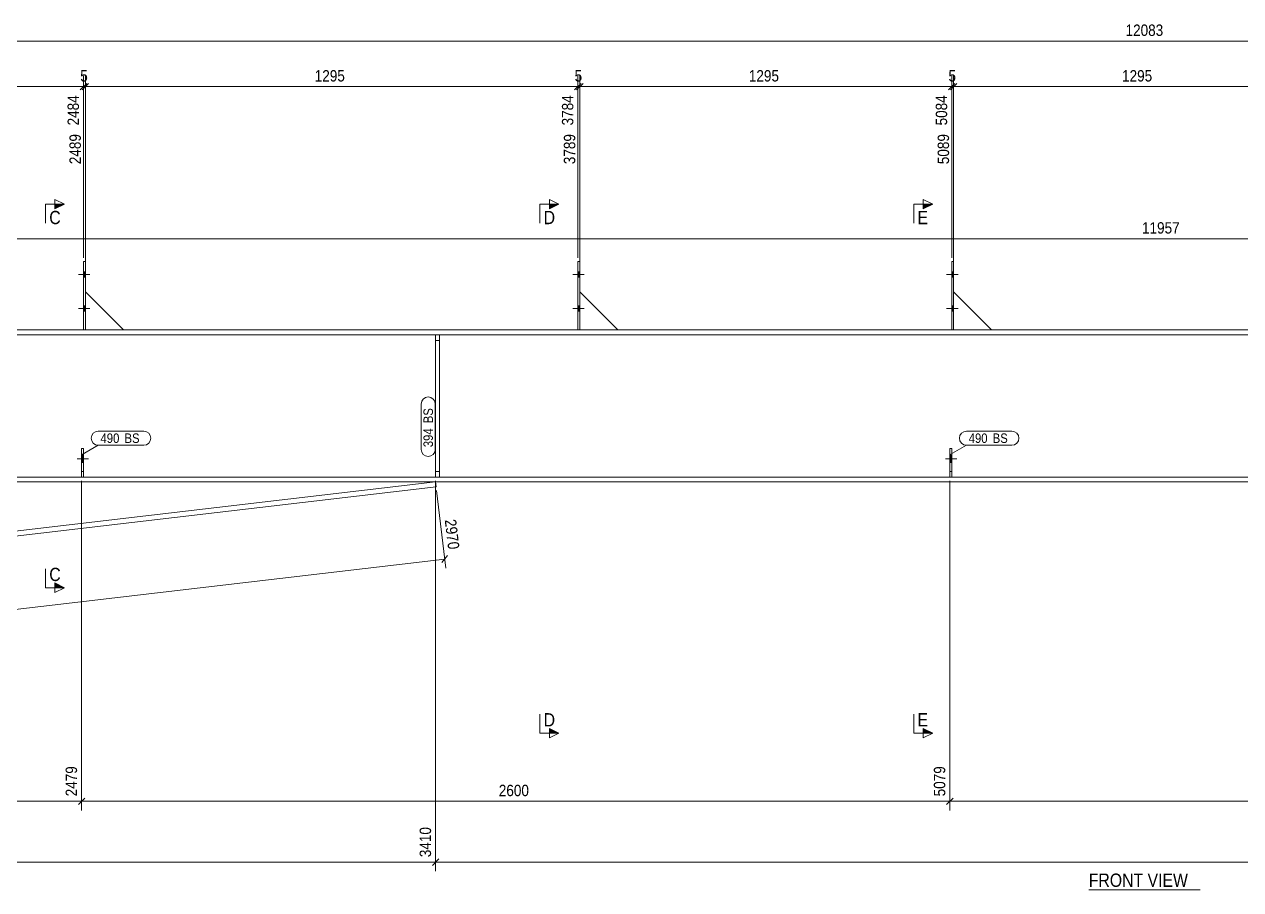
# Model space of a CAD drawing. Header units: millimetres. Extents: x 2 to 1174, y 1 to 825.
# Drawn here: x 289.1 to 608.9, y 281.4 to 509 of the extents above; entities that cross this region are included whole.
import ezdxf

# ---------------------------------------------------------------- set-up
doc = ezdxf.new("R2010")
doc.units = ezdxf.units.MM
for name, pattern in [('XKITLINE00', [0]), ('XKITLINE01', [4, 1, -1, 1, -1]), ('XKITLINE02', [4, 2, -2])]:
    doc.linetypes.add(name, pattern=pattern)
for name, color, linetype, lineweight in [('Bolt', 3, 'Continuous', 0), ('Dimensions', 7, 'Continuous', 0), ('OtherObjectType', 7, 'Continuous', 0), ('Part', 2, 'Continuous', 0), ('PartMark', 7, 'Continuous', 0), ('Section', 6, 'Continuous', 0)]:
    doc.layers.add(name, color=color, linetype=linetype, lineweight=lineweight)
doc.styles.add('ARIAL', font='ARIAL.TTF')

# ---------------------------------------------------------------- blocks, each defined once
blk = doc.blocks.new('*A16')
at = {"layer": 'Part', "color": 2, "linetype": 'XKITLINE00', "lineweight": 0}
for p, q in [((488.33, 428.63), (56.19, 428.63)), ((586.63, 428.63), (488.43, 428.63)), ((684.61, 428.63), (586.73, 428.63)), ((488.33, 427.33), (57.53, 427.33)), ((586.63, 427.33), (488.43, 427.33)), ((684.61, 427.33), (586.73, 427.33)), ((95.89, 389.93), (488.33, 389.93)), ((97.22, 388.63), (488.33, 388.63)), ((488.43, 389.93), (586.63, 389.93)), ((488.43, 388.63), (586.63, 388.63)), ((586.73, 389.93), (684.61, 389.93)), ((586.73, 388.63), (684.61, 388.63))]:
    blk.add_line(p, q, dxfattribs=at)
blk = doc.blocks.new('*A25')
at = {"layer": 'Part', "color": 2, "linetype": 'XKITLINE00', "lineweight": 0}
blk.add_line((315.13, 428.63), (305.13, 438.63), dxfattribs=at)
at = {"layer": 'Part', "color": 7, "linetype": 'XKITLINE01', "lineweight": 0}
for p, q in [((305.13, 438.63), (305.13, 428.63)), ((305.13, 428.63), (315.13, 428.63))]:
    blk.add_line(p, q, dxfattribs=at)
blk = doc.blocks.new('*A26')
at = {"layer": 'Part', "color": 7, "linetype": 'XKITLINE01', "lineweight": 0}
for p, q in [((304.13, 397.43), (304.13, 389.93)), ((304.63, 397.43), (304.13, 397.43)), ((304.63, 389.93), (304.63, 397.43)), ((304.13, 391.43), (304.63, 391.43)), ((304.13, 389.93), (304.63, 389.93))]:
    blk.add_line(p, q, dxfattribs=at)
blk = doc.blocks.new('*A27')
at = {"layer": 'Part', "color": 2, "linetype": 'XKITLINE00', "lineweight": 0}
for p, q in [((305.13, 446.63), (304.63, 446.63)), ((304.63, 446.63), (304.63, 428.63)), ((305.13, 428.63), (305.13, 446.63))]:
    blk.add_line(p, q, dxfattribs=at)
at = {"layer": 'Part', "color": 7, "linetype": 'XKITLINE01', "lineweight": 0}
blk.add_line((304.63, 428.63), (305.13, 428.63), dxfattribs=at)
blk = doc.blocks.new('*A28')
at = {"layer": 'Part', "color": 2, "linetype": 'XKITLINE00', "lineweight": 0}
for p, q in [((304.13, 389.93), (304.13, 397.43)), ((304.13, 397.43), (304.63, 397.43)), ((304.63, 397.43), (304.63, 389.93))]:
    blk.add_line(p, q, dxfattribs=at)
at = {"layer": 'Part', "color": 7, "linetype": 'XKITLINE01', "lineweight": 0}
for p, q in [((304.13, 391.43), (304.63, 391.43)), ((304.63, 389.93), (304.13, 389.93))]:
    blk.add_line(p, q, dxfattribs=at)
blk = doc.blocks.new('*A29')
at = {"layer": 'Part', "color": 2, "linetype": 'XKITLINE00', "lineweight": 0}
blk.add_line((445.13, 428.63), (435.13, 438.63), dxfattribs=at)
at = {"layer": 'Part', "color": 7, "linetype": 'XKITLINE01', "lineweight": 0}
for p, q in [((435.13, 438.63), (435.13, 428.63)), ((435.13, 428.63), (445.13, 428.63))]:
    blk.add_line(p, q, dxfattribs=at)
blk = doc.blocks.new('*A30')
at = {"layer": 'Part', "color": 2, "linetype": 'XKITLINE00', "lineweight": 0}
for p, q in [((435.13, 446.63), (434.63, 446.63)), ((434.63, 446.63), (434.63, 428.63)), ((435.13, 428.63), (435.13, 446.63))]:
    blk.add_line(p, q, dxfattribs=at)
at = {"layer": 'Part', "color": 7, "linetype": 'XKITLINE01', "lineweight": 0}
blk.add_line((434.63, 428.63), (435.13, 428.63), dxfattribs=at)
blk = doc.blocks.new('*A31')
at = {"layer": 'Part', "color": 2, "linetype": 'XKITLINE00', "lineweight": 0}
blk.add_line((543.43, 428.63), (533.43, 438.63), dxfattribs=at)
at = {"layer": 'Part', "color": 7, "linetype": 'XKITLINE01', "lineweight": 0}
for p, q in [((533.43, 438.63), (533.43, 428.63)), ((533.43, 428.63), (543.43, 428.63))]:
    blk.add_line(p, q, dxfattribs=at)
blk = doc.blocks.new('*A32')
at = {"layer": 'Part', "color": 7, "linetype": 'XKITLINE01', "lineweight": 0}
for p, q in [((532.43, 397.43), (532.43, 389.93)), ((532.93, 397.43), (532.43, 397.43)), ((532.93, 389.93), (532.93, 397.43)), ((532.43, 391.43), (532.93, 391.43)), ((532.43, 389.93), (532.93, 389.93))]:
    blk.add_line(p, q, dxfattribs=at)
blk = doc.blocks.new('*A33')
at = {"layer": 'Part', "color": 2, "linetype": 'XKITLINE00', "lineweight": 0}
for p, q in [((533.43, 446.63), (532.93, 446.63)), ((532.93, 446.63), (532.93, 428.63)), ((533.43, 428.63), (533.43, 446.63))]:
    blk.add_line(p, q, dxfattribs=at)
at = {"layer": 'Part', "color": 7, "linetype": 'XKITLINE01', "lineweight": 0}
blk.add_line((532.93, 428.63), (533.43, 428.63), dxfattribs=at)
blk = doc.blocks.new('*A34')
at = {"layer": 'Part', "color": 2, "linetype": 'XKITLINE00', "lineweight": 0}
for p, q in [((532.43, 389.93), (532.43, 397.43)), ((532.43, 397.43), (532.93, 397.43)), ((532.93, 397.43), (532.93, 389.93))]:
    blk.add_line(p, q, dxfattribs=at)
at = {"layer": 'Part', "color": 7, "linetype": 'XKITLINE01', "lineweight": 0}
for p, q in [((532.43, 391.43), (532.93, 391.43)), ((532.93, 389.93), (532.43, 389.93))]:
    blk.add_line(p, q, dxfattribs=at)
blk = doc.blocks.new('*A51')
at = {"layer": 'Part', "color": 2, "linetype": 'XKITLINE00', "lineweight": 0}
for p, q in [((98.71, 388.63), (98.28, 387.6)), ((397.22, 388.63), (129.45, 357.22)), ((397.38, 387.34), (130.64, 356.05)), ((397.22, 388.63), (397.38, 387.34))]:
    blk.add_line(p, q, dxfattribs=at)
at = {"layer": 'Part', "color": 7, "linetype": 'XKITLINE01', "lineweight": 0}
for p, q in [((98.28, 387.6), (98.3, 387.62)), ((130.64, 356.05), (98.28, 387.6)), ((98.3, 387.62), (98.71, 388.63)), ((129.45, 357.22), (98.3, 387.62)), ((397.22, 388.63), (98.71, 388.63))]:
    blk.add_line(p, q, dxfattribs=at)
blk = doc.blocks.new('*A57')
at = {"layer": 'Part', "color": 7, "linetype": 'XKITLINE01', "lineweight": 0}
for p, q in [((397.22, 427.33), (397.22, 389.93)), ((397.22, 427.33), (398.22, 427.33)), ((397.22, 425.83), (398.22, 425.83)), ((398.22, 427.33), (398.22, 389.93)), ((398.22, 391.43), (397.22, 391.43)), ((398.22, 389.93), (397.22, 389.93))]:
    blk.add_line(p, q, dxfattribs=at)
blk = doc.blocks.new('*A58')
at = {"layer": 'Part', "color": 2, "linetype": 'XKITLINE00', "lineweight": 0}
for p, q in [((397.22, 389.93), (397.22, 427.33)), ((398.22, 427.33), (398.22, 389.93))]:
    blk.add_line(p, q, dxfattribs=at)
at = {"layer": 'Part', "color": 7, "linetype": 'XKITLINE01', "lineweight": 0}
for p, q in [((397.22, 427.33), (398.22, 427.33)), ((397.22, 425.83), (398.22, 425.83)), ((397.22, 391.43), (398.22, 391.43)), ((397.22, 389.93), (398.22, 389.93))]:
    blk.add_line(p, q, dxfattribs=at)
blk = doc.blocks.new('*A63')
at = {"layer": 'Bolt', "color": 3, "linetype": 'XKITLINE02', "lineweight": 0}
for p, q in [((305.98, 394.73), (302.98, 394.73)), ((304.63, 395.71), (304.13, 395.71)), ((304.63, 393.75), (304.13, 393.75))]:
    blk.add_line(p, q, dxfattribs=at)
blk = doc.blocks.new('*A64')
at = {"layer": 'Bolt'}
for points in [[(304.63, 443.93), (305.13, 443.93), (305.13, 442.53), (304.63, 442.53)], [(304.63, 443.93), (305.13, 443.93), (305.13, 442.53), (304.63, 442.53)], [(304.63, 434.93), (305.13, 434.93), (305.13, 433.53), (304.63, 433.53)], [(304.63, 434.93), (305.13, 434.93), (305.13, 433.53), (304.63, 433.53)]]:
    blk.add_hatch(color=3, dxfattribs=at).paths.add_polyline_path(points, flags=17)
at = {"layer": 'Bolt', "color": 3, "linetype": 'XKITLINE00', "lineweight": 0}
for p, q in [((306.29, 443.23), (303.29, 443.23)), ((306.29, 443.23), (303.29, 443.23)), ((305.13, 443.93), (304.63, 443.93)), ((305.13, 443.93), (304.63, 443.93)), ((305.13, 442.53), (304.63, 442.53)), ((305.13, 442.53), (304.63, 442.53)), ((306.29, 434.23), (303.29, 434.23)), ((306.29, 434.23), (303.29, 434.23)), ((305.13, 434.93), (304.63, 434.93)), ((305.13, 434.93), (304.63, 434.93)), ((305.13, 433.53), (304.63, 433.53)), ((305.13, 433.53), (304.63, 433.53))]:
    blk.add_line(p, q, dxfattribs=at)
blk = doc.blocks.new('*A65')
at = {"layer": 'Bolt'}
blk.add_hatch(color=3, dxfattribs=at).paths.add_polyline_path([(304.63, 393.75), (304.13, 393.75), (304.13, 395.71), (304.63, 395.71)], flags=17)
at = {"layer": 'Bolt', "color": 3, "linetype": 'XKITLINE00', "lineweight": 0}
for p, q in [((305.98, 394.73), (302.98, 394.73)), ((304.63, 395.71), (304.13, 395.71)), ((304.63, 393.75), (304.13, 393.75))]:
    blk.add_line(p, q, dxfattribs=at)
blk = doc.blocks.new('*A66')
at = {"layer": 'Bolt'}
for points in [[(434.63, 443.93), (435.13, 443.93), (435.13, 442.53), (434.63, 442.53)], [(434.63, 443.93), (435.13, 443.93), (435.13, 442.53), (434.63, 442.53)], [(434.63, 434.93), (435.13, 434.93), (435.13, 433.53), (434.63, 433.53)], [(434.63, 434.93), (435.13, 434.93), (435.13, 433.53), (434.63, 433.53)]]:
    blk.add_hatch(color=3, dxfattribs=at).paths.add_polyline_path(points, flags=17)
at = {"layer": 'Bolt', "color": 3, "linetype": 'XKITLINE00', "lineweight": 0}
for p, q in [((436.29, 443.23), (433.29, 443.23)), ((436.29, 443.23), (433.29, 443.23)), ((435.13, 443.93), (434.63, 443.93)), ((435.13, 443.93), (434.63, 443.93)), ((435.13, 442.53), (434.63, 442.53)), ((435.13, 442.53), (434.63, 442.53)), ((436.29, 434.23), (433.29, 434.23)), ((436.29, 434.23), (433.29, 434.23)), ((435.13, 434.93), (434.63, 434.93)), ((435.13, 434.93), (434.63, 434.93)), ((435.13, 433.53), (434.63, 433.53)), ((435.13, 433.53), (434.63, 433.53))]:
    blk.add_line(p, q, dxfattribs=at)
blk = doc.blocks.new('*A67')
at = {"layer": 'Bolt', "color": 3, "linetype": 'XKITLINE02', "lineweight": 0}
for p, q in [((534.28, 394.73), (531.28, 394.73)), ((532.93, 395.71), (532.43, 395.71)), ((532.93, 393.75), (532.43, 393.75))]:
    blk.add_line(p, q, dxfattribs=at)
blk = doc.blocks.new('*A68')
at = {"layer": 'Bolt'}
for points in [[(532.93, 443.93), (533.43, 443.93), (533.43, 442.53), (532.93, 442.53)], [(532.93, 443.93), (533.43, 443.93), (533.43, 442.53), (532.93, 442.53)], [(532.93, 434.93), (533.43, 434.93), (533.43, 433.53), (532.93, 433.53)], [(532.93, 434.93), (533.43, 434.93), (533.43, 433.53), (532.93, 433.53)]]:
    blk.add_hatch(color=3, dxfattribs=at).paths.add_polyline_path(points, flags=17)
at = {"layer": 'Bolt', "color": 3, "linetype": 'XKITLINE00', "lineweight": 0}
for p, q in [((534.59, 443.23), (531.59, 443.23)), ((534.59, 443.23), (531.59, 443.23)), ((533.43, 443.93), (532.93, 443.93)), ((533.43, 443.93), (532.93, 443.93)), ((533.43, 442.53), (532.93, 442.53)), ((533.43, 442.53), (532.93, 442.53)), ((534.59, 434.23), (531.59, 434.23)), ((534.59, 434.23), (531.59, 434.23)), ((533.43, 434.93), (532.93, 434.93)), ((533.43, 434.93), (532.93, 434.93)), ((533.43, 433.53), (532.93, 433.53)), ((533.43, 433.53), (532.93, 433.53))]:
    blk.add_line(p, q, dxfattribs=at)
blk = doc.blocks.new('*A69')
at = {"layer": 'Bolt'}
blk.add_hatch(color=3, dxfattribs=at).paths.add_polyline_path([(532.93, 393.75), (532.43, 393.75), (532.43, 395.71), (532.93, 395.71)], flags=17)
at = {"layer": 'Bolt', "color": 3, "linetype": 'XKITLINE00', "lineweight": 0}
for p, q in [((534.28, 394.73), (531.28, 394.73)), ((532.93, 395.71), (532.43, 395.71)), ((532.93, 393.75), (532.43, 393.75))]:
    blk.add_line(p, q, dxfattribs=at)
blk = doc.blocks.new('*A209')
at = {"layer": 'Dimensions', "color": 7, "linetype": 'XKITLINE00', "lineweight": 0}
blk.add_line((45.56, 504.63), (1122.85, 504.63), dxfattribs=at)
at = {"layer": 'Dimensions', "color": 3, "style": 'ARIAL', "width": 0.85}
blk.add_text('12083', height=3, dxfattribs=at).set_placement((578.64, 505.98))
blk = doc.blocks.new('*A214')
at = {"layer": 'OtherObjectType', "color": 7, "linetype": 'XKITLINE00', "lineweight": 0}
blk.add_line((568.96, 281.38), (598.26, 281.38), dxfattribs=at)
at = {"layer": 'OtherObjectType', "color": 7, "style": 'ARIAL', "width": 0.85}
blk.add_text('FRONT VIEW', height=3.5, dxfattribs=at).set_placement((568.96, 282.13))
blk = doc.blocks.new('*A215')
at = {"layer": 'Dimensions', "color": 7, "linetype": 'XKITLINE00', "lineweight": 0}
blk.add_line((56.19, 452.63), (1120.85, 452.63), dxfattribs=at)
at = {"layer": 'Dimensions', "color": 3, "style": 'ARIAL', "width": 0.85}
blk.add_text('11957', height=3, dxfattribs=at).set_placement((582.96, 453.98))
blk = doc.blocks.new('*A216')
at = {"layer": 'Dimensions', "color": 7, "linetype": 'XKITLINE00', "lineweight": 0}
for p, q in [((397.22, 388.93), (397.22, 286.23)), ((398.07, 289.48), (396.38, 287.78)), ((397.22, 288.63), (924.19, 288.63))]:
    blk.add_line(p, q, dxfattribs=at)
at = {"layer": 'Dimensions', "color": 3}
blk.add_point((397.22, 288.63), dxfattribs=at)
blk = doc.blocks.new('*A217')
at = {"layer": 'Dimensions', "color": 7, "linetype": 'XKITLINE00', "lineweight": 0}
for p, q in [((532.43, 388.93), (532.43, 302.23)), ((728.71, 388.93), (728.71, 302.23)), ((533.28, 305.48), (531.58, 303.78)), ((532.43, 304.63), (728.71, 304.63)), ((729.56, 305.48), (727.86, 303.78))]:
    blk.add_line(p, q, dxfattribs=at)
at = {"layer": 'Dimensions', "color": 3}
for p in [(532.43, 304.63), (728.71, 304.63)]:
    blk.add_point(p, dxfattribs=at)
at = {"layer": 'Dimensions', "color": 3, "style": 'ARIAL', "width": 0.85}
blk.add_text('7679', height=3, rotation=90.0002, dxfattribs=at).set_placement((727.51, 305.93))
blk.add_text('2600', height=3, dxfattribs=at).set_placement((626.12, 305.98))
blk = doc.blocks.new('*A237')
at = {"layer": 'PartMark', "color": 7, "linetype": 'XKITLINE00', "lineweight": 0}
for p, q in [((536.8, 402), (548.76, 402)), ((532.56, 395.9), (536.8, 398.3)), ((536.8, 398.3), (548.76, 398.3))]:
    blk.add_line(p, q, dxfattribs=at)
for centre, start, end in [((536.8, 400.15), 90, 270), ((548.76, 400.15), 270, 90)]:
    blk.add_arc(centre, 1.85, start, end, dxfattribs=at)
at = {"layer": 'PartMark', "color": 3, "style": 'ARIAL', "width": 0.85}
for s, p in [('490', (537.4, 398.9)), ('BS', (543.71, 398.9))]:
    blk.add_text(s, height=2.5, dxfattribs=at).set_placement(p)
blk = doc.blocks.new('*A238')
at = {"layer": 'PartMark', "color": 7, "linetype": 'XKITLINE00', "lineweight": 0}
for p, q in [((393.42, 397.18), (393.42, 409.14)), ((397.12, 397.18), (397.12, 409.14))]:
    blk.add_line(p, q, dxfattribs=at)
for centre, start, end in [((395.27, 409.14), 360, 180), ((395.27, 397.18), 180, 360)]:
    blk.add_arc(centre, 1.85, start, end, dxfattribs=at)
at = {"layer": 'PartMark', "color": 3, "style": 'ARIAL', "width": 0.85}
for s, p in [('BS', (396.52, 404.09)), ('394', (396.52, 397.78))]:
    blk.add_text(s, height=2.5, rotation=90.0002, dxfattribs=at).set_placement(p)
blk = doc.blocks.new('*A239')
at = {"layer": 'PartMark', "color": 7, "linetype": 'XKITLINE00', "lineweight": 0}
for p, q in [((308.5, 402), (320.46, 402)), ((304.26, 395.9), (308.5, 398.3)), ((308.5, 398.3), (320.46, 398.3))]:
    blk.add_line(p, q, dxfattribs=at)
for centre, start, end in [((308.5, 400.15), 90, 270), ((320.46, 400.15), 270, 90)]:
    blk.add_arc(centre, 1.85, start, end, dxfattribs=at)
at = {"layer": 'PartMark', "color": 3, "style": 'ARIAL', "width": 0.85}
for s, p in [('490', (309.1, 398.9)), ('BS', (315.41, 398.9))]:
    blk.add_text(s, height=2.5, dxfattribs=at).set_placement(p)
blk = doc.blocks.new('*A241')
at = {"layer": 'Section'}
for points in [[(297.13, 461.7), (299.63, 461.7), (297.13, 460.45)], [(297.13, 362.06), (299.63, 360.81), (297.13, 360.81)]]:
    blk.add_hatch(color=3, dxfattribs=at).paths.add_polyline_path(points, flags=17)
at = {"layer": 'Section', "color": 1, "linetype": 'XKITLINE00', "lineweight": 0}
for p, q in [((294.63, 461.7), (294.63, 456.7)), ((294.63, 461.7), (299.63, 461.7)), ((294.63, 360.81), (294.63, 365.81)), ((294.63, 360.81), (299.63, 360.81))]:
    blk.add_line(p, q, dxfattribs=at)
at = {"layer": 'Section', "color": 3, "linetype": 'XKITLINE00', "lineweight": 0}
for p, q in [((297.13, 460.45), (297.13, 462.95)), ((297.13, 462.95), (299.63, 461.7)), ((299.63, 461.7), (297.13, 460.45)), ((299.63, 360.81), (297.13, 362.06)), ((297.13, 362.06), (297.13, 359.56)), ((299.63, 360.81), (297.13, 359.56))]:
    blk.add_line(p, q, dxfattribs=at)
at = {"layer": 'Section', "color": 7, "style": 'ARIAL', "width": 0.85}
for p in [(295.63, 456.45), (295.63, 362.56)]:
    blk.add_text('C', height=3.5, dxfattribs=at).set_placement(p)
blk = doc.blocks.new('*A242')
at = {"layer": 'Section'}
for points in [[(427.13, 461.7), (429.63, 461.7), (427.13, 460.45)], [(427.13, 323.82), (429.63, 322.57), (427.13, 322.57)]]:
    blk.add_hatch(color=3, dxfattribs=at).paths.add_polyline_path(points, flags=17)
at = {"layer": 'Section', "color": 1, "linetype": 'XKITLINE00', "lineweight": 0}
for p, q in [((424.63, 461.7), (424.63, 456.7)), ((424.63, 461.7), (429.63, 461.7)), ((424.63, 322.57), (424.63, 327.57)), ((424.63, 322.57), (429.63, 322.57))]:
    blk.add_line(p, q, dxfattribs=at)
at = {"layer": 'Section', "color": 3, "linetype": 'XKITLINE00', "lineweight": 0}
for p, q in [((427.13, 460.45), (427.13, 462.95)), ((427.13, 462.95), (429.63, 461.7)), ((429.63, 461.7), (427.13, 460.45)), ((429.63, 322.57), (427.13, 323.82)), ((427.13, 323.82), (427.13, 321.32)), ((429.63, 322.57), (427.13, 321.32))]:
    blk.add_line(p, q, dxfattribs=at)
at = {"layer": 'Section', "color": 7, "style": 'ARIAL', "width": 0.85}
for p in [(425.63, 456.45), (425.63, 324.32)]:
    blk.add_text('D', height=3.5, dxfattribs=at).set_placement(p)
blk = doc.blocks.new('*A246')
at = {"layer": 'Section'}
for points in [[(525.43, 461.7), (527.93, 461.7), (525.43, 460.45)], [(525.43, 323.82), (527.93, 322.57), (525.43, 322.57)]]:
    blk.add_hatch(color=3, dxfattribs=at).paths.add_polyline_path(points, flags=17)
at = {"layer": 'Section', "color": 1, "linetype": 'XKITLINE00', "lineweight": 0}
for p, q in [((522.93, 461.7), (522.93, 456.7)), ((522.93, 461.7), (527.93, 461.7)), ((522.93, 322.57), (522.93, 327.57)), ((522.93, 322.57), (527.93, 322.57))]:
    blk.add_line(p, q, dxfattribs=at)
at = {"layer": 'Section', "color": 3, "linetype": 'XKITLINE00', "lineweight": 0}
for p, q in [((525.43, 460.45), (525.43, 462.95)), ((525.43, 462.95), (527.93, 461.7)), ((527.93, 461.7), (525.43, 460.45)), ((527.93, 322.57), (525.43, 323.82)), ((525.43, 323.82), (525.43, 321.32)), ((527.93, 322.57), (525.43, 321.32))]:
    blk.add_line(p, q, dxfattribs=at)
at = {"layer": 'Section', "color": 7, "style": 'ARIAL', "width": 0.85}
for p in [(523.93, 456.45), (523.93, 324.32)]:
    blk.add_text('E', height=3.5, dxfattribs=at).set_placement(p)
blk = doc.blocks.new('*A252')
at = {"layer": 'Dimensions', "color": 7, "linetype": 'XKITLINE00', "lineweight": 0}
for p, q in [((397.22, 388.93), (397.22, 286.23)), ((56.19, 288.63), (397.22, 288.63)), ((398.07, 289.48), (396.38, 287.78))]:
    blk.add_line(p, q, dxfattribs=at)
at = {"layer": 'Dimensions', "color": 3}
blk.add_point((397.22, 288.63), dxfattribs=at)
at = {"layer": 'Dimensions', "color": 3, "style": 'ARIAL', "width": 0.85}
blk.add_text('3410', height=3, rotation=90.0002, dxfattribs=at).set_placement((396.02, 289.93))
blk = doc.blocks.new('*A254')
at = {"layer": 'Dimensions', "color": 7, "linetype": 'XKITLINE00', "lineweight": 0}
for p, q in [((304.13, 388.93), (304.13, 302.23)), ((174.13, 361.52), (174.13, 302.23)), ((174.98, 305.48), (173.28, 303.78)), ((174.13, 304.63), (304.13, 304.63)), ((304.98, 305.48), (303.28, 303.78))]:
    blk.add_line(p, q, dxfattribs=at)
at = {"layer": 'Dimensions', "color": 3}
for p in [(174.13, 304.63), (304.13, 304.63)]:
    blk.add_point(p, dxfattribs=at)
at = {"layer": 'Dimensions', "color": 3, "style": 'ARIAL', "width": 0.85}
blk.add_text('2479', height=3, rotation=90.0002, dxfattribs=at).set_placement((302.93, 305.93))
blk.add_text('1300', height=3, dxfattribs=at).set_placement((234.68, 305.98))
blk = doc.blocks.new('*A255')
at = {"layer": 'Dimensions', "color": 7, "linetype": 'XKITLINE00', "lineweight": 0}
for p, q in [((304.13, 388.93), (304.13, 302.23)), ((532.43, 388.93), (532.43, 302.23)), ((304.98, 305.48), (303.28, 303.78)), ((304.13, 304.63), (532.43, 304.63)), ((533.28, 305.48), (531.58, 303.78))]:
    blk.add_line(p, q, dxfattribs=at)
at = {"layer": 'Dimensions', "color": 3}
for p in [(304.13, 304.63), (532.43, 304.63)]:
    blk.add_point(p, dxfattribs=at)
at = {"layer": 'Dimensions', "color": 3, "style": 'ARIAL', "width": 0.85}
blk.add_text('5079', height=3, rotation=90.0002, dxfattribs=at).set_placement((531.23, 305.93))
blk.add_text('2600', height=3, dxfattribs=at).set_placement((413.83, 305.98))
blk = doc.blocks.new('*A258')
at = {"layer": 'Dimensions', "color": 7, "linetype": 'XKITLINE00', "lineweight": 0}
for p, q in [((175.98, 493.48), (174.28, 491.78)), ((175.13, 439.63), (175.13, 495.48)), ((175.13, 492.63), (304.63, 492.63)), ((305.48, 493.48), (303.78, 491.78)), ((304.63, 447.63), (304.63, 495.48))]:
    blk.add_line(p, q, dxfattribs=at)
at = {"layer": 'Dimensions', "color": 3}
for p in [(175.13, 492.63), (304.63, 492.63)]:
    blk.add_point(p, dxfattribs=at)
at = {"layer": 'Dimensions', "color": 3, "style": 'ARIAL', "width": 0.85}
blk.add_text('1295', height=3, dxfattribs=at).set_placement((235.43, 493.98))
blk.add_text('2484', height=3, rotation=90.0002, dxfattribs=at).set_placement((303.43, 482.43))
blk = doc.blocks.new('*A259')
at = {"layer": 'Dimensions', "color": 7, "linetype": 'XKITLINE00', "lineweight": 0}
for p, q in [((305.48, 493.48), (303.78, 491.78)), ((305.98, 493.48), (304.28, 491.78)), ((304.63, 447.63), (304.63, 495.48)), ((304.63, 492.63), (305.13, 492.63)), ((305.13, 439.63), (305.13, 495.48))]:
    blk.add_line(p, q, dxfattribs=at)
at = {"layer": 'Dimensions', "color": 3}
for p in [(304.63, 492.63), (305.13, 492.63)]:
    blk.add_point(p, dxfattribs=at)
at = {"layer": 'Dimensions', "color": 3, "style": 'ARIAL', "width": 0.85}
blk.add_text('5', height=3, dxfattribs=at).set_placement((303.77, 493.98))
blk.add_text('2489', height=3, rotation=90.0002, dxfattribs=at).set_placement((303.93, 472.23))
blk = doc.blocks.new('*A260')
at = {"layer": 'Dimensions', "color": 7, "linetype": 'XKITLINE00', "lineweight": 0}
for p, q in [((305.98, 493.48), (304.28, 491.78)), ((305.13, 439.63), (305.13, 495.48)), ((305.13, 492.63), (434.63, 492.63)), ((435.48, 493.48), (433.78, 491.78)), ((434.63, 447.63), (434.63, 495.48))]:
    blk.add_line(p, q, dxfattribs=at)
at = {"layer": 'Dimensions', "color": 3}
for p in [(305.13, 492.63), (434.63, 492.63)]:
    blk.add_point(p, dxfattribs=at)
at = {"layer": 'Dimensions', "color": 3, "style": 'ARIAL', "width": 0.85}
blk.add_text('1295', height=3, dxfattribs=at).set_placement((365.43, 493.98))
blk.add_text('3784', height=3, rotation=90.0002, dxfattribs=at).set_placement((433.43, 482.43))
blk = doc.blocks.new('*A261')
at = {"layer": 'Dimensions', "color": 7, "linetype": 'XKITLINE00', "lineweight": 0}
for p, q in [((435.48, 493.48), (433.78, 491.78)), ((435.98, 493.48), (434.28, 491.78)), ((434.63, 447.63), (434.63, 495.48)), ((434.63, 492.63), (435.13, 492.63)), ((435.13, 439.63), (435.13, 495.48))]:
    blk.add_line(p, q, dxfattribs=at)
at = {"layer": 'Dimensions', "color": 3}
for p in [(434.63, 492.63), (435.13, 492.63)]:
    blk.add_point(p, dxfattribs=at)
at = {"layer": 'Dimensions', "color": 3, "style": 'ARIAL', "width": 0.85}
blk.add_text('5', height=3, dxfattribs=at).set_placement((433.77, 493.98))
blk.add_text('3789', height=3, rotation=90.0002, dxfattribs=at).set_placement((433.93, 472.23))
blk = doc.blocks.new('*A262')
at = {"layer": 'Dimensions', "color": 7, "linetype": 'XKITLINE00', "lineweight": 0}
for p, q in [((435.98, 493.48), (434.28, 491.78)), ((435.13, 439.63), (435.13, 495.48)), ((435.13, 492.63), (532.93, 492.63)), ((533.78, 493.48), (532.08, 491.78)), ((532.93, 447.63), (532.93, 495.48))]:
    blk.add_line(p, q, dxfattribs=at)
at = {"layer": 'Dimensions', "color": 3}
for p in [(435.13, 492.63), (532.93, 492.63)]:
    blk.add_point(p, dxfattribs=at)
at = {"layer": 'Dimensions', "color": 3, "style": 'ARIAL', "width": 0.85}
blk.add_text('1295', height=3, dxfattribs=at).set_placement((479.58, 493.98))
blk.add_text('5084', height=3, rotation=90.0002, dxfattribs=at).set_placement((531.73, 482.43))
blk = doc.blocks.new('*A263')
at = {"layer": 'Dimensions', "color": 7, "linetype": 'XKITLINE00', "lineweight": 0}
for p, q in [((533.78, 493.48), (532.08, 491.78)), ((534.28, 493.48), (532.58, 491.78)), ((532.93, 447.63), (532.93, 495.48)), ((532.93, 492.63), (533.43, 492.63)), ((533.43, 439.63), (533.43, 495.48))]:
    blk.add_line(p, q, dxfattribs=at)
at = {"layer": 'Dimensions', "color": 3}
for p in [(532.93, 492.63), (533.43, 492.63)]:
    blk.add_point(p, dxfattribs=at)
at = {"layer": 'Dimensions', "color": 3, "style": 'ARIAL', "width": 0.85}
blk.add_text('5', height=3, dxfattribs=at).set_placement((532.07, 493.98))
blk.add_text('5089', height=3, rotation=90.0002, dxfattribs=at).set_placement((532.23, 472.23))
blk = doc.blocks.new('*A264')
at = {"layer": 'Dimensions', "color": 7, "linetype": 'XKITLINE00', "lineweight": 0}
for p, q in [((534.28, 493.48), (532.58, 491.78)), ((533.43, 439.63), (533.43, 495.48)), ((533.43, 492.63), (630.91, 492.63)), ((631.76, 493.48), (630.06, 491.78)), ((630.91, 447.63), (630.91, 495.48))]:
    blk.add_line(p, q, dxfattribs=at)
at = {"layer": 'Dimensions', "color": 3}
for p in [(533.43, 492.63), (630.91, 492.63)]:
    blk.add_point(p, dxfattribs=at)
at = {"layer": 'Dimensions', "color": 3, "style": 'ARIAL', "width": 0.85}
blk.add_text('1295', height=3, dxfattribs=at).set_placement((577.72, 493.98))
blk.add_text('6384', height=3, rotation=90.0002, dxfattribs=at).set_placement((629.71, 482.43))
blk = doc.blocks.new('*A267')
at = {"layer": 'Dimensions', "color": 7, "linetype": 'XKITLINE00', "lineweight": 0}
for p, q in [((397.49, 386.35), (399.88, 365.98)), ((147.77, 338.83), (399.6, 368.37)), ((400.35, 369.31), (398.86, 367.43)), ((145.66, 356.81), (148.05, 336.44)), ((148.51, 339.77), (147.02, 337.88))]:
    blk.add_line(p, q, dxfattribs=at)
at = {"layer": 'Dimensions', "color": 3}
for p in [(399.6, 368.37), (147.77, 338.83)]:
    blk.add_point(p, dxfattribs=at)
at = {"layer": 'Dimensions', "color": 3, "style": 'ARIAL', "width": 0.85}
for s, rotation, p in [('2970', -83.3081, (399.61, 378.64)), ('2536', 6.6921, (269.11, 354.42))]:
    blk.add_text(s, height=3, rotation=rotation, dxfattribs=at).set_placement(p)

msp = doc.modelspace()

# ---------------------------------------------------------------- block references
at = {"lineweight": 0}
for name in ['*A209', '*A258', '*A259', '*A260', '*A261', '*A262', '*A263', '*A264', '*A241', '*A242', '*A246', '*A215', '*A27', '*A30', '*A33', '*A64', '*A66', '*A68', '*A25', '*A29', '*A31', '*A252', '*A57', '*A58', '*A238', '*A239', '*A237', '*A26', '*A28', '*A32', '*A34', '*A63', '*A65', '*A67', '*A69', '*A51', '*A254', '*A255', '*A216', '*A217', '*A267', '*A214']:
    msp.add_blockref(name, (0, 0), dxfattribs=at)
at = {"layer": 'Part', "lineweight": 0}
msp.add_blockref('*A16', (0, 0), dxfattribs=at)

doc.saveas('drawing.dxf')
